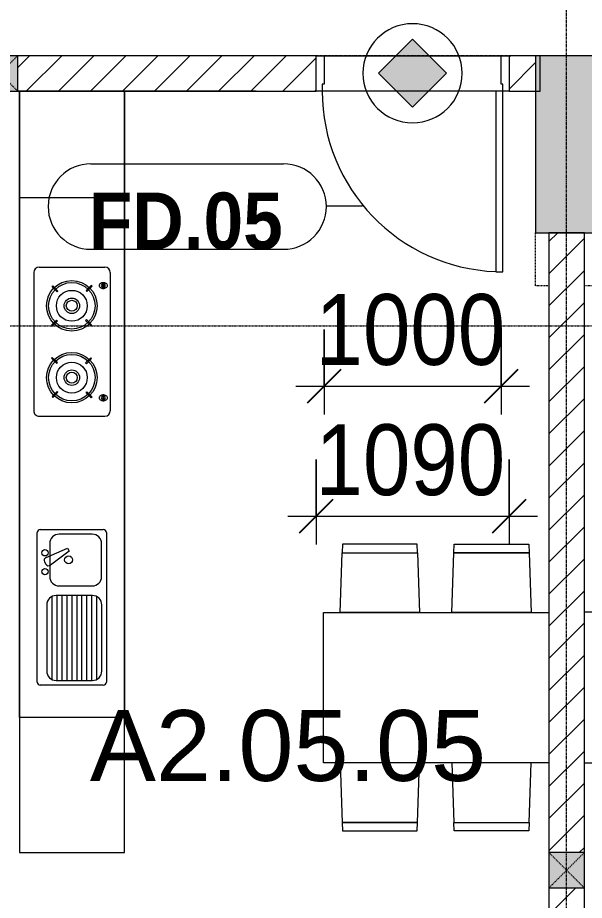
# Model space of a CAD drawing. Header units: millimetres. Extents: x 1591 to 239243, y -15958 to 82755.
# Drawn here: x 168052 to 171251, y 28767 to 33752 of the extents above; entities that cross this region are included whole.
import ezdxf

# ---------------------------------------------------------------- set-up
doc = ezdxf.new("R2010")
doc.units = ezdxf.units.MM
for name, pattern in [('Dash 1_8_', [6.35, 3.175, -3.175]), ('Dash Dot 3_16_', [7.9375, 4.7625, -1.5875, 0, -1.5875]), ('Dash_2_', [6, 3, -3]), ('Grid Line', [22.225, 12.7, -3.175, 3.175, -3.175])]:
    doc.linetypes.add(name, pattern=pattern)
for name, color, linetype, lineweight in [('0-1', 250, 'Continuous', 5), ('A-ANNO-DIMS', 211, 'Continuous', 9), ('A-ANNO-DIMS-160', 211, 'Continuous', 9), ('A-ANNO-NOTE', 131, 'Continuous', 9), ('A-AREA', 32, 'Dash 1_8_', 9), ('A-AREA-IDEN', 2, 'Continuous', 9), ('A-DETL-GENF-2', 10, 'Continuous', 9), ('A-DOOR-3', 10, 'Continuous', 9), ('A-DOOR-FRAM-1', 10, 'Continuous', 9), ('A-DOOR-IDEN', 31, 'Continuous', 9), ('A-FLOR-2', 9, 'Continuous', 9), ('A-WALL', 113, 'Continuous', 9), ('A-WALL-3', 113, 'Continuous', 18), ('A-WALL-PATT-2', 111, 'Continuous', 9), ('G-ANNO-SYMB-1', 111, 'Dash Dot 3_16_', 18), ('I-FURN', 30, 'Continuous', 9), ('I-FURN-1', 254, 'Continuous', 9), ('S-COLS', 52, 'Continuous', 9), ('S-COLS-1', 52, 'Continuous', 5), ('S-COLS-2', 250, 'Continuous', 18), ('S-COLS-6', 52, 'Continuous', 18), ('S-COLS-HDLN', 52, 'Dash_2_', 9), ('S-GRID-1', 1, 'Grid Line', 9)]:
    doc.layers.add(name, color=color, linetype=linetype, lineweight=lineweight)
doc.styles.add('Arial_9', font='arial_0.ttf', dxfattribs={"height": 400})
doc.styles.add('Arial_B_4', font='arialbd_0.ttf', dxfattribs={"width": 0.9, "height": 320})
doc.styles.add('UTM Avo', font='UTM Avo.ttf', dxfattribs={"width": 0.9, "height": 400})
doc.dimstyles.new('1_Dim_chi_tiet_2_5', dxfattribs={"dimscale": 304.8, "dimtxt": 399.720379, "dimasz": 0.629921, "dimexe": 0.524934, "dimexo": 0.0625, "dimgap": 0.052493, "dimtad": 1, "dimdec": 0, "dimrnd": 5, "dimzin": 0, "dimdsep": 46, "dimtxsty": 'UTM Avo', "dimblk1": 'OBLIQUE', "dimblk2": 'OBLIQUE', "dimsah": 1, "dimcen": 0.09, "dimdle": 0.524934, "dimazin": 0, "dimtfac": 1, "dimtdec": 4, "dimtix": 1, "dimtmove": 0, "dimatfit": 3, "dimfxl": 1.049869, "dimfxlon": 1, "dimtvp": 1, "dimtolj": 1, "dimtzin": 0, "dimarcsym": 2})
pattern_1 = [(45, (101998.83, 0), (-90.50967, 90.50967), [])]

# ---------------------------------------------------------------- blocks, each defined once
blk = doc.blocks.new('NCV_TKTC_KET CAU_rvt-1-TKCS_MB TẦNG 5')
at = {"layer": 'S-COLS-1'}
blk.add_hatch(color=256, dxfattribs=at).paths.add_polyline_path([(69327.6, 32536.9), (69327.6, 33536.9), (68977.6, 33536.9), (68977.6, 32536.9), (69252.6, 32536.9)])
at = {"layer": 'S-COLS-2'}
for p, q in [((69327.6, 33536.9), (68977.6, 33536.9)), ((68977.6, 33536.9), (68977.6, 32536.9)), ((68977.6, 32536.9), (69327.6, 32536.9))]:
    blk.add_line(p, q, dxfattribs=at)
blk = doc.blocks.new('HE BEP A - HE BEP A-885794-TKCS_MB TẦNG 5')
at = {"layer": 'I-FURN'}
for p, q in [((765.9, 605.3), (3.5, 605.3)), ((3.5, 605.3), (3.5, 11)), ((765.9, 11), (765.9, 605.3)), ((765.9, 605.3), (4303.5, 605.3)), ((765.9, 11), (765.9, 605.3)), ((3703.5, 605.3), (3703.5, 11)), ((965.9, 505.3), (1810.5, 505.3)), ((3279.1, 524.2), (2497.5, 524.2)), ((948.4, 131.7), (948.4, 487.8)), ((1401.8, 451.1), (1028.4, 451.1)), ((1644.6, 463.3), (1632.2, 456.1)), ((1670.1, 454.1), (1721.6, 333.3)), ((1828, 487.8), (1828, 131.7)), ((2467.5, 494.2), (2467.5, 122.2)), ((3309.1, 494.2), (3309.1, 122.2)), ((979.9, 419.9), (1450.3, 419.9)), ((1747.9, 434.2), (1562.5, 434.2)), ((1706.2, 324.4), (1627.3, 429.4)), ((2578, 421.2), (2573.6, 416.8)), ((2573.6, 416.8), (2602.8, 387.7)), ((2607.1, 392.1), (2578, 421.2)), ((2795.6, 424), (2766.5, 394.9)), ((2770.8, 390.5), (2800, 419.6)), ((2800, 419.6), (2795.6, 424)), ((2976.7, 419.6), (2981.1, 424)), ((3005.8, 390.5), (2976.7, 419.6)), ((2981.1, 424), (3010.2, 394.9)), ((3169.5, 392.1), (3198.6, 421.2)), ((3203, 416.8), (3173.9, 387.7)), ((3198.6, 421.2), (3203, 416.8)), ((975, 397.7), (975, 193.3)), ((975, 391.9), (1455.1, 391.9)), ((975, 363.9), (1455.1, 363.9)), ((1455.1, 193.3), (1455.1, 397.7)), ((1509.1, 380.9), (1509.1, 194.2)), ((1801.3, 194.2), (1801.3, 380.9)), ((2602.8, 387.7), (2607.1, 392.1)), ((2766.5, 394.9), (2770.8, 390.5)), ((3010.2, 394.9), (3005.8, 390.5)), ((3173.9, 387.7), (3169.5, 392.1)), ((975, 335.9), (1455.1, 335.9)), ((975, 307.9), (1455.1, 307.9)), ((1721.6, 333.3), (1706.2, 324.4)), ((975, 279.9), (1455.1, 279.9)), ((975, 251.9), (1455.1, 251.9)), ((975, 223.9), (1455.1, 223.9)), ((2570.9, 199.3), (2600, 228.4)), ((2604.4, 224), (2575.3, 194.9)), ((2600, 228.4), (2604.4, 224)), ((2763.7, 226.8), (2768.1, 231.2)), ((2792.8, 197.7), (2763.7, 226.8)), ((2768.1, 231.2), (2797.2, 202)), ((2797.2, 202), (2792.8, 197.7)), ((3008.5, 231.2), (2979.4, 202)), ((2979.4, 202), (2983.8, 197.7)), ((2983.8, 197.7), (3012.9, 226.8)), ((3012.9, 226.8), (3008.5, 231.2)), ((3176.6, 228.4), (3172.2, 224)), ((3172.2, 224), (3201.4, 194.9)), ((3205.8, 199.3), (3176.6, 228.4)), ((975, 195.9), (1455.1, 195.9)), ((981.5, 167.9), (1448.7, 167.9)), ((2575.3, 194.9), (2570.9, 199.3)), ((3201.4, 194.9), (3205.8, 199.3)), ((1810.5, 114.2), (965.9, 114.2)), ((1028.4, 139.9), (1401.8, 139.9)), ((1562.5, 140.8), (1747.9, 140.8)), ((2555.1, 133.3), (2555.1, 129.3)), ((2587.6, 133.3), (2555.1, 133.3)), ((2555.1, 129.3), (2587.6, 129.3)), ((2587.6, 129.3), (2587.6, 133.3)), ((3189, 129.3), (3189, 133.3)), ((3189, 133.3), (3221.5, 133.3)), ((3221.5, 129.3), (3189, 129.3)), ((3221.5, 133.3), (3221.5, 129.3)), ((3279.1, 92.2), (2497.5, 92.2)), ((3.5, 11), (765.9, 11)), ((4303.5, 11), (765.9, 11))]:
    blk.add_line(p, q, dxfattribs=at)
for centre, radius in [((1589.4, 460.9), 17.8), ((1696.1, 460.9), 17.8), ((2685.4, 309.4), 142.6), ((3091.2, 309.4), 142.6), ((2685.4, 309.4), 131.3), ((3091.2, 309.4), 131.3), ((1656.3, 327.5), 22.2), ((2685.4, 309.4), 87.2), ((2685.4, 309.4), 43.6), ((3091.2, 309.4), 87.2), ((3091.2, 309.4), 43.6), ((2685.4, 309.4), 30.9), ((3091.2, 309.4), 30.9)]:
    blk.add_circle(centre, radius, dxfattribs=at)
for centre, radius, start, end in [((965.9, 487.8), 17.5, 90, 180), ((1810.5, 487.8), 17.5, 0, 90), ((2497.5, 494.2), 30, 90, 180), ((3279.1, 494.2), 30, 360, 90), ((1028.4, 397.7), 53.3, 90, 180), ((1401.8, 397.7), 53.3, 360, 90), ((1641, 440.7), 17.8, 119.9521, 219.4618), ((1653.4, 447.9), 17.8, 20.5379, 119.9521), ((1562.5, 380.9), 53.3, 90, 180), ((1747.9, 380.9), 53.3, 360, 90), ((1028.4, 193.3), 53.3, 180, 270), ((1401.8, 193.3), 53.3, 270, 360), ((1562.5, 194.2), 53.3, 180, 270), ((1747.9, 194.2), 53.3, 270, 360), ((2574.8, 137.9), 18.1, 120.7976, 145.204), ((2571.4, 143.6), 11.5, 90, 120.7976), ((2571.4, 143.6), 11.5, 59.2024, 90), ((2568, 137.9), 18.1, 34.796, 59.2024), ((3208.7, 137.9), 18.1, 120.7976, 145.204), ((3205.3, 143.6), 11.5, 90, 120.7976), ((3205.3, 143.6), 11.5, 59.2024, 90), ((3201.9, 137.9), 18.1, 34.796, 59.2024), ((965.9, 131.7), 17.5, 180, 270), ((1810.5, 131.7), 17.5, 270, 360), ((2497.5, 122.2), 30, 180, 270), ((2588.6, 131.7), 33.5, 163.9419, 180), ((2588.6, 131.7), 33.5, 180, 196.0581), ((2580.1, 134.1), 24.7, 145.204, 163.9419), ((2580.1, 129.2), 24.7, 196.0581, 214.796), ((2571.3, 131.3), 11.6, 9.9102, 170.0898), ((2571.3, 131.3), 11.6, 189.7177, 350.2823), ((2574.8, 125.5), 18.1, 214.796, 239.2024), ((2571.4, 119.8), 11.5, 239.2024, 270), ((2571.4, 119.8), 11.5, 270, 300.7976), ((2568, 125.5), 18.1, 300.7976, 325.204), ((2562.6, 134.1), 24.7, 16.0581, 34.796), ((2562.6, 129.2), 24.7, 325.204, 343.9419), ((2554.1, 131.7), 33.5, 0, 16.0581), ((2554.1, 131.7), 33.5, 343.9419, 0), ((3222.5, 131.7), 33.5, 163.9419, 180), ((3222.5, 131.7), 33.5, 180, 196.0581), ((3214, 134.1), 24.7, 145.204, 163.9419), ((3214, 129.2), 24.7, 196.0581, 214.796), ((3208.7, 125.5), 18.1, 214.796, 239.2024), ((3205.3, 131.3), 11.6, 9.9102, 170.0898), ((3205.3, 131.3), 11.6, 189.7177, 350.2823), ((3205.3, 119.8), 11.5, 239.2024, 270), ((3205.3, 119.8), 11.5, 270, 300.7976), ((3201.9, 125.5), 18.1, 300.7976, 325.204), ((3196.5, 134.1), 24.7, 16.0581, 34.796), ((3196.5, 129.2), 24.7, 325.204, 343.9419), ((3188, 131.7), 33.5, 0, 16.0581), ((3188, 131.7), 33.5, 343.9419, 0), ((3279.1, 122.2), 30, 270, 360)]:
    blk.add_arc(centre, radius, start, end, dxfattribs=at)
at = {"layer": 'I-FURN-1'}
for p, q in [((4303.5, 605.3), (3.5, 605.3)), ((3.5, 605.3), (3.5, 11)), ((3.5, 11), (4303.5, 11))]:
    blk.add_line(p, q, dxfattribs=at)
blk = doc.blocks.new('RES_BAN AN 1 - RES_BAN AN 1-V45-TKCS_MB TẦNG 5')
at = {"layer": 'I-FURN-1'}
for p, q in [((-425, 1275), (425, 1275)), ((-425, 1.8), (-425, 1275)), ((425, 1275), (425, 1.8)), ((-761.9, 1168.8), (-809.6, 1167.2)), ((-809.6, 1167.2), (-809.6, 745.3)), ((-425, 1180), (-761.9, 1168.8)), ((-761.9, 1168.8), (-761.9, 743.8)), ((-761.9, 743.8), (-761.9, 1168.8)), ((-425, 732.5), (-425, 1180)), ((425, 1180), (761.9, 1168.8)), ((425, 732.5), (425, 1180)), ((761.9, 1168.8), (761.9, 743.8)), ((761.9, 1168.8), (761.9, 743.8)), ((809.6, 1167.2), (761.9, 1168.8)), ((809.6, 745.3), (809.6, 1167.2)), ((-809.6, 745.3), (-761.9, 743.8)), ((-761.9, 743.8), (-425, 732.5)), ((761.9, 743.8), (425, 732.5)), ((761.9, 743.8), (809.6, 745.3)), ((-425, 549.7), (-761.9, 538.5)), ((-425, 102.3), (-425, 549.7)), ((425, 549.7), (761.9, 538.5)), ((425, 102.3), (425, 549.7)), ((-809.6, 536.9), (-761.9, 538.5)), ((-809.6, 115.1), (-809.6, 536.9)), ((-761.9, 538.5), (-761.9, 113.5)), ((-761.9, 538.5), (-761.9, 113.5)), ((761.9, 538.5), (761.9, 113.5)), ((761.9, 538.5), (809.6, 536.9)), ((761.9, 113.5), (761.9, 538.5)), ((809.6, 536.9), (809.6, 115.1)), ((-761.9, 113.5), (-809.6, 115.1)), ((-761.9, 113.5), (-425, 102.3)), ((761.9, 113.5), (425, 102.3)), ((809.6, 115.1), (761.9, 113.5))]:
    blk.add_line(p, q, dxfattribs=at)
blk = doc.blocks.new('RES_BAN AN 1 - RES_BAN AN 1-V53-TKCS_MB TẦNG 5')
at = {"layer": 'I-FURN-1'}
for p, q in [((-425, 0), (-425, -1275)), ((425, -1275), (425, 0)), ((-761.9, -113.5), (-809.6, -115.1)), ((-809.6, -115.1), (-809.6, -536.9)), ((-761.9, -113.5), (-425, -102.3)), ((-761.9, -538.5), (-761.9, -113.5)), ((-761.9, -538.5), (-761.9, -113.5)), ((-425, -102.3), (-425, -549.7)), ((425, -102.3), (425, -549.7)), ((761.9, -113.5), (425, -102.3)), ((761.9, -538.5), (761.9, -113.5)), ((761.9, -113.5), (761.9, -538.5)), ((809.6, -115.1), (761.9, -113.5)), ((809.6, -536.9), (809.6, -115.1)), ((-809.6, -536.9), (-761.9, -538.5)), ((-425, -549.7), (-761.9, -538.5)), ((425, -549.7), (761.9, -538.5)), ((761.9, -538.5), (809.6, -536.9)), ((-809.6, -745.3), (-761.9, -743.8)), ((-809.6, -1167.2), (-809.6, -745.3)), ((-761.9, -743.8), (-425, -732.5)), ((-761.9, -1168.8), (-761.9, -743.8)), ((-761.9, -743.8), (-761.9, -1168.8)), ((-425, -732.5), (-425, -1180)), ((425, -732.5), (425, -1180)), ((761.9, -743.8), (425, -732.5)), ((761.9, -743.8), (809.6, -745.3)), ((761.9, -1168.8), (761.9, -743.8)), ((761.9, -1168.8), (761.9, -743.8)), ((809.6, -745.3), (809.6, -1167.2)), ((-761.9, -1168.8), (-809.6, -1167.2)), ((-425, -1180), (-761.9, -1168.8)), ((425, -1180), (761.9, -1168.8)), ((809.6, -1167.2), (761.9, -1168.8)), ((-425, -1275), (425, -1275))]:
    blk.add_line(p, q, dxfattribs=at)
blk = doc.blocks.new('NCV_TKTC_TANG 5_rvt-1-TKCS_MB TẦNG 5')
at = {"layer": 'A-FLOR-2'}
for p, q in [((67399.6, 33336.9), (66052.9, 33336.9)), ((68792.6, 33336.9), (67772.6, 33336.9))]:
    blk.add_line(p, q, dxfattribs=at)
at = {"layer": 'I-FURN-1'}
for name, p, rotation in [('HE BEP A - HE BEP A-885794-TKCS_MB TẦNG 5', (66667.9, 29033.4), 90.00000000000026), ('RES_BAN AN 1 - RES_BAN AN 1-V45-TKCS_MB TẦNG 5', (69054.3, 29968.2), 90.00000000000026), ('RES_BAN AN 1 - RES_BAN AN 1-V53-TKCS_MB TẦNG 5', (69252.6, 29968.6), 89.9999999999997)]:
    blk.add_blockref(name, p, dxfattribs=dict(at, rotation=rotation))
blk = doc.blocks.new('G1_SOF - BO TRU - 200x200-3055083-TKCS_MB TẦNG 5')
at = {"layer": 'S-COLS'}
blk.add_hatch(color=256, dxfattribs=at).paths.add_polyline_path([(100, -100), (100, 100), (-100, 100), (-100, -100), (8.4, -100)])
at = {"layer": 'S-COLS-6'}
for p, q in [((100, 100), (-100, 100)), ((-100, 100), (-100, -100)), ((100, -100), (100, 100)), ((-100, -100), (100, -100))]:
    blk.add_line(p, q, dxfattribs=at)
at = {"layer": 'S-COLS-HDLN'}
for p, q in [((100, 100), (-100, -100)), ((-100, 100), (100, -100))]:
    blk.add_line(p, q, dxfattribs=at)
blk = doc.blocks.new('FD_05 - FD_05-1000x2200mm-835433-TKCS_MB TẦNG 5')
at = {"layer": 'A-DETL-GENF-2'}
for p, q in [((510, -100), (470, -100)), ((470, -100), (470, -1120)), ((510, -1120), (510, -100)), ((470, -1120), (510, -1120))]:
    blk.add_line(p, q, dxfattribs=at)
blk.add_arc((510, -100), 1020, 180, 267.7525, dxfattribs=at)
at = {"layer": 'A-DOOR-FRAM-1'}
for p, q in [((-545, 100), (-500, 100)), ((-545, -100), (-545, 100)), ((-500, 100), (-500, -60)), ((500, 100), (545, 100)), ((500, -60), (500, 100)), ((545, 100), (545, -100)), ((-500, -60), (-510, -60)), ((-510, -60), (-510, -100)), ((510, -60), (500, -60)), ((510, -100), (510, -60)), ((-510, -100), (-545, -100)), ((545, -100), (510, -100))]:
    blk.add_line(p, q, dxfattribs=at)
blk = doc.blocks.new('DIMBLOCK109-TKCS_MB TẦNG 5')
at = {"layer": 'A-ANNO-DIMS-160'}
for p, q in [((169736.4, 31255.6), (169736.4, 30775.6)), ((169736.4, 30935.6), (169736.4, 31255.6)), ((170826.4, 31255.6), (170826.4, 30775.6)), ((170826.4, 30935.6), (170826.4, 31255.6)), ((169576.4, 30935.6), (170986.4, 30935.6))]:
    blk.add_line(p, q, dxfattribs=at)
at = {"layer": 'A-ANNO-DIMS-160', "lineweight": 25}
for p, q in [((169736.4, 30935.6), (169832.4, 31031.6)), ((170826.4, 30935.6), (170922.4, 31031.6)), ((169736.4, 30935.6), (169640.4, 30839.6)), ((170826.4, 30935.6), (170730.4, 30839.6))]:
    blk.add_line(p, q, dxfattribs=at)
at = {"layer": 'A-ANNO-DIMS-160', "color": 0, "insert": (169733.6, 31455.2), "char_height": 400, "width": 1314.636, "attachment_point": 1, "line_spacing_factor": 1.110334, "style": 'UTM Avo'}
blk.add_mtext('1090', dxfattribs=at)
blk = doc.blocks.new('_Oblique')
at = {"color": 0, "linetype": 'ByBlock', "lineweight": -2}
blk.add_line((-0.5, -0.5), (0.5, 0.5), dxfattribs=at)
blk = doc.blocks.new('DIMBLOCK154-TKCS_MB TẦNG 5')
at = {"layer": 'A-ANNO-DIMS-160'}
for p, q in [((169781.4, 31991), (169781.4, 31511)), ((169781.4, 31671), (169781.4, 31991)), ((170781.4, 31991), (170781.4, 31511)), ((170781.4, 31671), (170781.4, 31991)), ((169621.4, 31671), (170941.4, 31671))]:
    blk.add_line(p, q, dxfattribs=at)
at = {"layer": 'A-ANNO-DIMS-160', "lineweight": 25}
for p, q in [((169781.4, 31671), (169877.4, 31767)), ((170781.4, 31671), (170877.4, 31767)), ((169781.4, 31671), (169685.4, 31575)), ((170781.4, 31671), (170685.4, 31575))]:
    blk.add_line(p, q, dxfattribs=at)
at = {"layer": 'A-ANNO-DIMS-160', "color": 0, "insert": (169733.6, 32190.7), "char_height": 400, "width": 1314.636, "attachment_point": 1, "line_spacing_factor": 1.110334, "style": 'UTM Avo'}
blk.add_mtext('1000', dxfattribs=at)
blk = doc.blocks.new('STN_Door Tag - STN_Door Tag-1788670-TKCS_MB TẦNG 5')
at = {"layer": 'A-DOOR-IDEN'}
for p, q in [((-3.37, 1.495), (3.431, 1.495)), ((-3.37, -1.524), (3.431, -1.524))]:
    blk.add_line(p, q, dxfattribs=at)
for centre, start, end in [((-3.37, -0.015), 90, 270), ((3.431, -0.015), 270, 90)]:
    blk.add_arc(centre, 1.509, start, end, dxfattribs=at)
blk = doc.blocks.new('HDNDCT_GHI CHÚ CỬA CHỐNG CHÁY EI30 - HDNDCT_GHI CHÚ CỬA CHỐNG CHÁY EI30-2461928-TKCS_MB TẦNG 5')
at = {"layer": 'A-ANNO-NOTE'}
blk.add_hatch(color=256, dxfattribs=at).paths.add_polyline_path([(-1.2, 0), (0, 1.2), (1.2, 0), (0, -1.2)])
for p, q in [((0, 1.2), (-1.2, 0)), ((1.2, 0), (0, 1.2)), ((-1.2, 0), (0, -1.2)), ((0, -1.2), (1.2, 0))]:
    blk.add_line(p, q, dxfattribs=at)
for start, end in [(360, 180), (180, 360)]:
    blk.add_arc((0, 0), 1.75, start, end, dxfattribs=at)

msp = doc.modelspace()

# ---------------------------------------------------------------- hatches: boundary and pattern name
at = {"layer": 'A-WALL-PATT-2'}
h = msp.add_hatch(dxfattribs=at)
h.set_pattern_fill('FP_1', color=256, style=0, pattern_type=2)
h.set_pattern_definition(pattern_1)
h.paths.add_polyline_path([(166125.7, 33336.9), (167851.7, 33336.9), (167851.7, 33536.9), (163101.4, 33536.9), (163101.4, 33336.9), (166060.5, 33336.9)])
h.paths.add_polyline_path([(169736.4, 33336.9), (169736.4, 33536.9), (168051.7, 33536.9), (168051.7, 33336.9), (169398.4, 33336.9)])
h.paths.add_polyline_path([(170976.4, 33336.9), (170976.4, 33536.9), (170826.4, 33536.9), (170826.4, 33336.9)])
h = msp.add_hatch(dxfattribs=at)
h.set_pattern_fill('FP_1', color=256, style=0, pattern_type=2)
h.set_pattern_definition(pattern_1)
h.paths.add_polyline_path([(171051.4, 25336.9), (171251.4, 25336.9), (171251.4, 28836.9), (171051.4, 28836.9), (171051.4, 25734)])
h.paths.add_polyline_path([(171251.4, 29036.9), (171251.4, 32536.9), (171051.4, 32536.9), (171051.4, 29036.9)])

# ---------------------------------------------------------------- linework, layer by layer
at = {"layer": 'A-AREA'}
for p, q in [((170976.4, 32236.9), (170976.4, 32536.9)), ((171051.4, 32236.9), (170976.4, 32236.9)), ((171301.4, 32236.9), (171251.4, 32236.9))]:
    msp.add_line(p, q, dxfattribs=at)
at = {"layer": 'A-DOOR-IDEN'}
msp.add_line((169999.1, 32686.5), (169794.6, 32686.5), dxfattribs=at)
at = {"layer": 'A-WALL'}
for p, q in [((169781.4, 33536.9), (170781.4, 33536.9)), ((170791.4, 33336.9), (169771.4, 33336.9))]:
    msp.add_line(p, q, dxfattribs=at)
at = {"layer": 'A-WALL-3'}
for p, q in [((169736.4, 33536.9), (168051.7, 33536.9)), ((171001.4, 33536.9), (170826.4, 33536.9)), ((171001.4, 33336.9), (171001.4, 33536.9)), ((168051.7, 33336.9), (169736.4, 33336.9)), ((170826.4, 33336.9), (171001.4, 33336.9)), ((171051.4, 32536.9), (171051.4, 29036.9)), ((171251.4, 32536.9), (171051.4, 32536.9)), ((171251.4, 29036.9), (171251.4, 32536.9)), ((171051.4, 28836.9), (171051.4, 25336.9)), ((171251.4, 25336.9), (171251.4, 28836.9))]:
    msp.add_line(p, q, dxfattribs=at)
at = {"layer": 'G-ANNO-SYMB-1'}
msp.add_line((130746.6, 32011.5), (236925.7, 32011.5), dxfattribs=at)
at = {"layer": 'S-GRID-1'}
for p, q in [((171151.4, 19118.3), (171151.4, 76659.6)), ((229978.4, 33536.9), (136410.9, 33536.9))]:
    msp.add_line(p, q, dxfattribs=at)

# ---------------------------------------------------------------- block references
at = {"layer": '0-1'}
for name in ['NCV_TKTC_KET CAU_rvt-1-TKCS_MB TẦNG 5', 'NCV_TKTC_TANG 5_rvt-1-TKCS_MB TẦNG 5']:
    msp.add_blockref(name, (101998.8, 0), dxfattribs=at)
at = {"layer": 'A-ANNO-NOTE', "xscale": 160, "yscale": 160, "zscale": 160}
msp.add_blockref('HDNDCT_GHI CHÚ CỬA CHỐNG CHÁY EI30 - HDNDCT_GHI CHÚ CỬA CHỐNG CHÁY EI30-2461928-TKCS_MB TẦNG 5', (170281.4, 33437.4), dxfattribs=at)
at = {"layer": 'A-DOOR-3'}
msp.add_blockref('FD_05 - FD_05-1000x2200mm-835433-TKCS_MB TẦNG 5', (170281.4, 33436.9), dxfattribs=at)
at = {"layer": 'A-DOOR-IDEN', "xscale": 159.9999999999999, "yscale": 159.9999999999999, "zscale": 159.9999999999999}
msp.add_blockref('STN_Door Tag - STN_Door Tag-1788670-TKCS_MB TẦNG 5', (169004.2, 32687.2), dxfattribs=at)
at = {"layer": 'S-COLS'}
for p in [(167951.7, 33436.9), (171151.4, 28936.9)]:
    msp.add_blockref('G1_SOF - BO TRU - 200x200-3055083-TKCS_MB TẦNG 5', p, dxfattribs=at)

# ---------------------------------------------------------------- texts
at = {"layer": 'A-AREA-IDEN', "insert": (169577.9, 29435.6), "char_height": 400, "width": 2233.6, "attachment_point": 8, "line_spacing_factor": 0.936439, "style": 'Arial_9'}
msp.add_mtext('\\pt8,16,24,32,40,48,56,64,72,80,88,96,104,112,120,128,136,144,152,160,168,176,184,192,200,208,216,224,232,240,248,256;A2.05.05', dxfattribs=at)
at = {"layer": 'A-DOOR-IDEN', "insert": (169000.9, 32601.8), "char_height": 320, "width": 1124.64, "attachment_point": 5, "line_spacing_factor": 0.936439, "style": 'Arial_B_4'}
msp.add_mtext('\\pt7.2,14.4,21.6,28.8,36,43.2,50.4,57.6,64.8,72,79.2,86.4,93.6,100.8,108,115.2,122.4,129.6,136.8,144,151.2,158.4,165.6,172.8,180,187.2,194.4,201.6,208.8,216,223.2,230.4;FD.05', dxfattribs=at)

# ---------------------------------------------------------------- dimensions: what is measured, and where the dimension line sits
at = {"layer": 'A-ANNO-DIMS'}
for base, p1, p2, override, picture, middle in [((170781.4, 31671), (169781.4, 31991), (170781.4, 31991), {"dimpost": '<>', "dimfxl": 1000}, 'DIMBLOCK154-TKCS_MB TẦNG 5', (170281.4, 31894)), ((170826.4, 30935.6), (169736.4, 31255.6), (170826.4, 31255.6), {"dimpost": '<>', "dimfxl": 1090}, 'DIMBLOCK109-TKCS_MB TẦNG 5', (170281.4, 31158.6))]:
    dim = msp.add_linear_dim(base=base, p1=p1, p2=p2, dimstyle='1_Dim_chi_tiet_2_5', override=override, dxfattribs=at)
    dim.commit()
    dim.dimension.update_dxf_attribs({"geometry": picture, "text_midpoint": middle})

doc.saveas('drawing.dxf')
